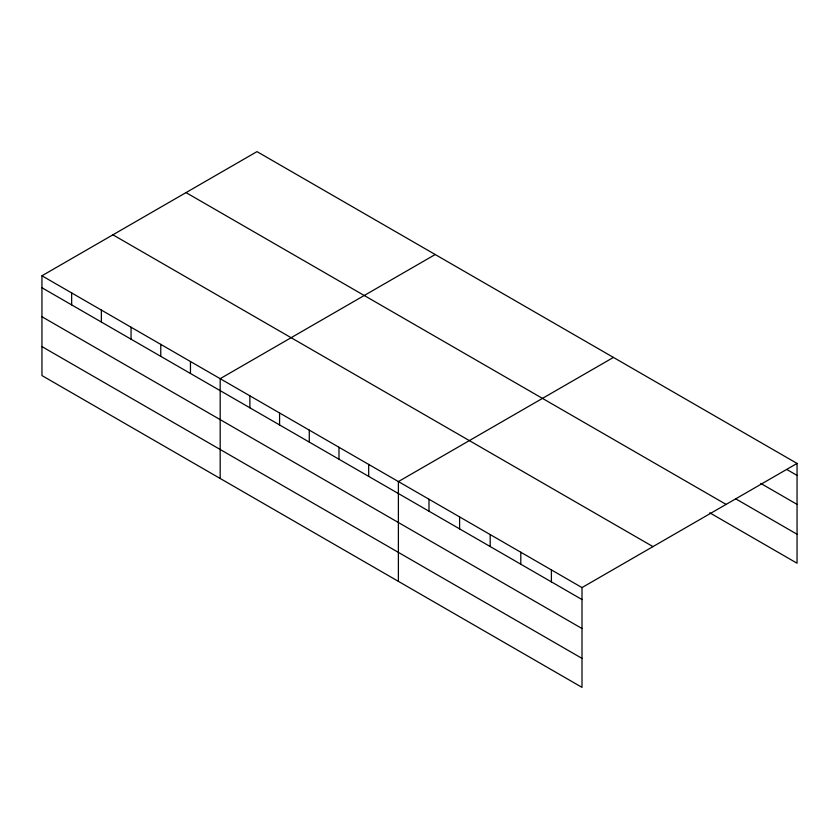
<?xml version="1.0" encoding="UTF-8"?>
<svg xmlns="http://www.w3.org/2000/svg" width="839" height="839" viewBox="0 0 839 839"><rect width="100%" height="100%" fill="white"/><g stroke="black" fill="none" stroke-linecap="round" stroke-linejoin="round"><path stroke-width="1.26" d="M582.004 628.526L582.004 587.583L41.95 275.779L41.95 375.568L582.004 687.372L582.004 628.526L41.95 316.733M709.773 512.828L797.05 563.221L797.05 463.432L256.996 151.628L41.95 275.779M435.21 254.521L220.175 378.672L220.175 478.461M613.435 357.414L398.389 481.576L398.389 581.354M582.004 587.583L797.05 463.432M786.846 469.504L797.05 475.398M760.784 483.432L797.05 504.375M735.845 498.901L797.05 534.233M186.027 192.603L726.092 504.396M112.908 234.815L652.973 546.609M41.95 287.746L582.004 599.549M41.95 346.591L582.004 658.384M551.401 569.912L551.401 581.878M520.799 552.24L520.799 564.207M490.196 534.579L490.196 546.546M459.594 516.908L459.594 528.874M428.991 499.236L428.991 511.203M368.688 464.418L368.688 476.384M338.987 447.271L338.987 459.237M309.276 430.124L309.276 442.09M279.576 412.977L279.576 424.943M249.875 395.83L249.875 407.796M190.463 361.525L190.463 373.491M160.763 344.378L160.763 356.344M131.062 327.231L131.062 339.197M101.362 310.084L101.362 322.05M71.651 292.926L71.651 304.893"/></g></svg>
